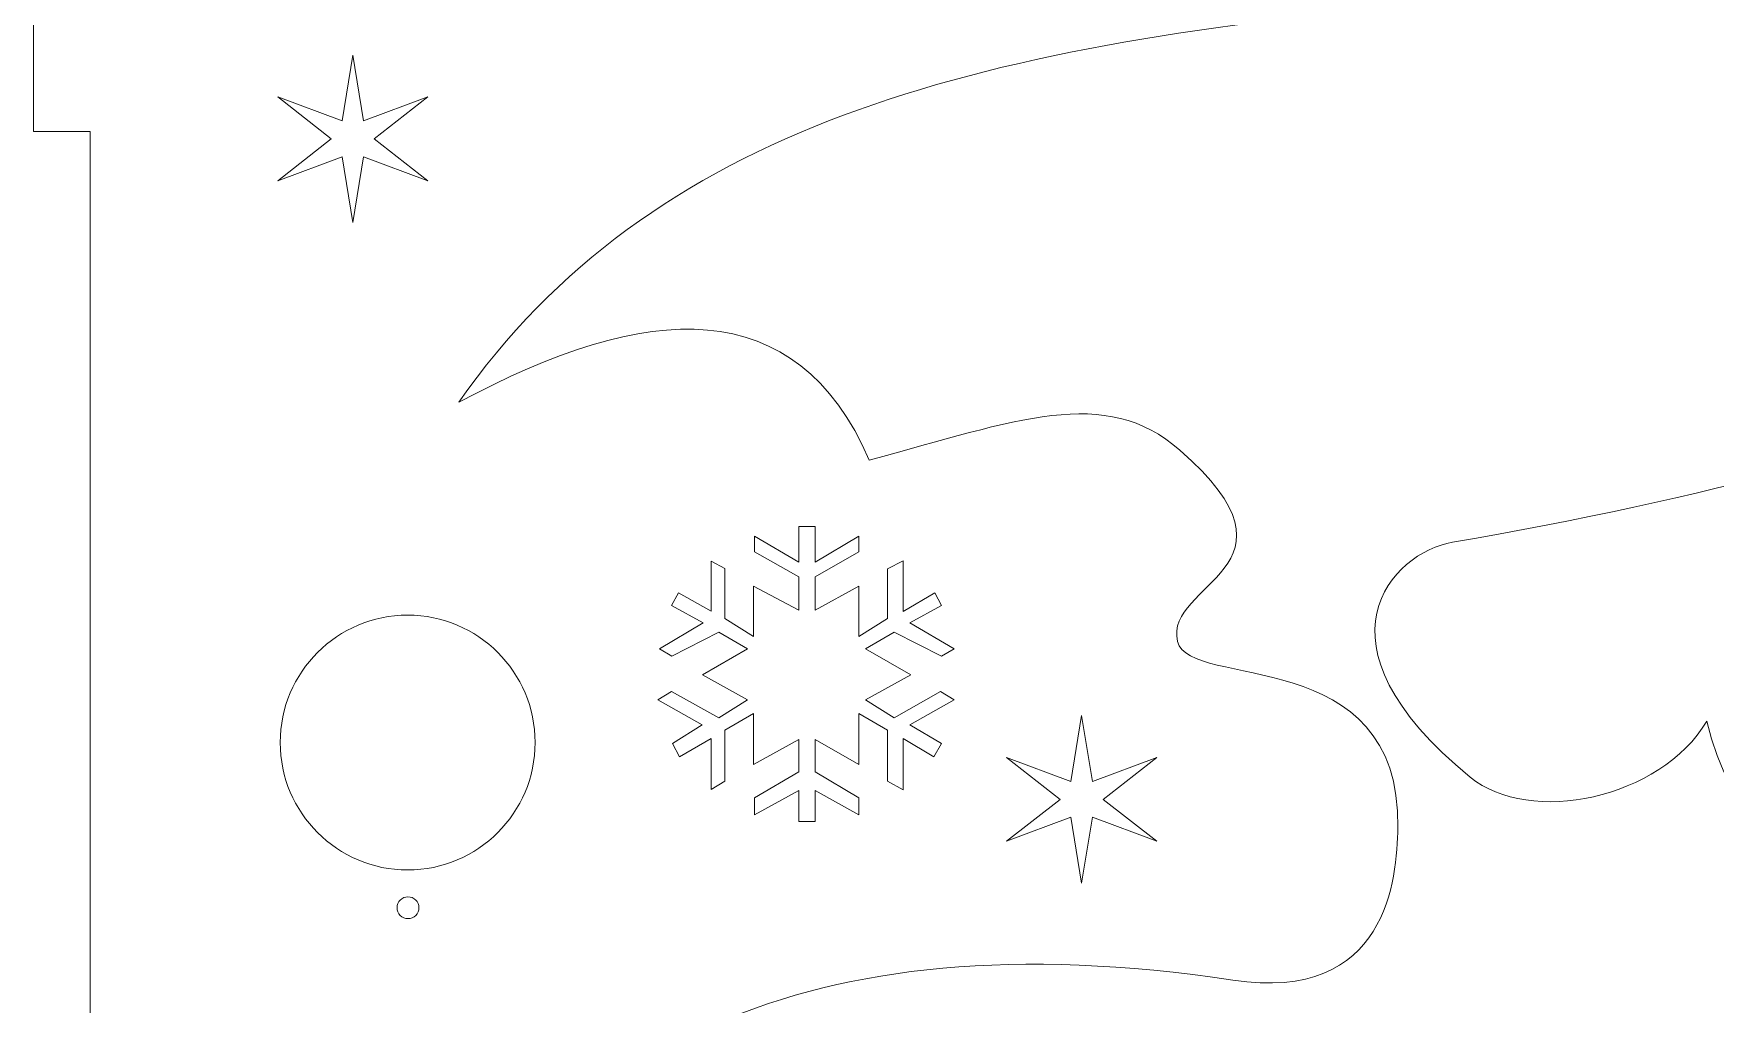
# Model space of a CAD drawing. Header units: centimetres. Extents: x -35.5 to 35.5, y -33.3 to 33.3.
# Drawn here: x -35.49 to -17.6, y 12.66 to 22.99 of the extents above; entities that cross this region are included whole.
import ezdxf

# ---------------------------------------------------------------- set-up
doc = ezdxf.new("R2010")
doc.units = ezdxf.units.CM
doc.header["$MEASUREMENT"] = 0
doc.layers.add('layer 1', color=7, linetype='Continuous')

msp = doc.modelspace()

# ---------------------------------------------------------------- linework, layer by layer
at = {"layer": 'layer 1', "lineweight": 9}
for points, knots in [([(-8.69996, 33.31105), (-9.57356, 33.23839), (-9.96072, 31.7148), (-12.21695, 30.66062), (-12.21695, 30.66062), (-13.72452, 29.95626), (-12.08477, 29.63667), (-11.72849, 29.60692), (-11.72849, 29.60692), (-11.51468, 29.13203), (-13.69064, 28.39256), (-14.57783, 27.45679), (-14.57783, 27.45679), (-15.3133, 26.68103), (-13.2985, 26.4383), (-11.37855, 27.23489), (-11.37855, 27.23489), (-12.06178, 26.28279), (-13.6937, 25.3876), (-16.85781, 24.34451), (-16.85781, 24.34451), (-17.7408, 24.05342), (-17.64141, 23.4406), (-17.26465, 23.10604), (-17.26465, 23.10604), (-16.64942, 22.55975), (-15.63923, 23.19879), (-15.51834, 23.06344), (-15.51834, 23.06344), (-15.36679, 22.89377), (-16.26437, 22.00707), (-15.51834, 21.62882), (-15.51834, 21.62882), (-14.97629, 21.35398), (-14.39222, 21.66757), (-13.86027, 22.13812), (-13.86027, 22.13812), (-13.78771, 21.6329), (-13.57903, 21.33942), (-13.26817, 21.20495), (-13.26817, 21.20495), (-12.86534, 21.03068), (-12.29083, 21.12337), (-11.61854, 21.3682), (-11.61854, 21.3682), (-12.05392, 19.90109), (-14.9346, 18.52488), (-20.39752, 17.57824), (-20.39752, 17.57824), (-21.03886, 17.4671), (-21.96695, 16.51546), (-20.2111, 15.08079), (-20.2111, 15.08079), (-19.57587, 14.56177), (-18.18689, 14.84742), (-17.69425, 15.67707), (-17.69425, 15.67707), (-17.24301, 13.62761), (-14.68004, 13.02159), (-12.64697, 14.35763), (-12.64697, 14.35763), (-13.99976, 11.91087), (-16.53834, 10.3979), (-21.15041, 11.09197), (-21.15041, 11.09197), (-22.79702, 11.33977), (-22.89712, 10.00709), (-22.9055, 9.46937), (-22.9055, 9.46937), (-22.93641, 7.48972), (-20.68618, 8.01312), (-20.56264, 7.48916), (-20.56264, 7.48916), (-20.41535, 6.86454), (-22.02846, 6.7159), (-20.58888, 5.45652), (-20.58888, 5.45652), (-19.78914, 4.75688), (-18.85519, 5.14032), (-17.28526, 5.56123), (-17.28526, 5.56123), (-16.50813, 3.77522), (-14.92701, 3.86512), (-12.92067, 4.94715), (-12.92067, 4.94715), (-14.96243, 2.01689), (-18.40334, 1.14219), (-23.06791, 0.73301), (-23.06791, 0.73301), (-25.49288, 0.5203), (-26.00866, -0.56034), (-25.48154, -1.68145), (-25.48154, -1.68145), (-24.98863, -2.72975), (-23.33723, -1.96245), (-22.81707, -2.89521), (-22.81707, -2.89521), (-22.47776, -3.50367), (-24.09401, -3.89054), (-23.00601, -5.02016), (-23.00601, -5.02016), (-22.49845, -5.54715), (-21.3276, -5.95057), (-19.02639, -5.02531), (-19.02639, -5.02531), (-17.77078, -7.03432), (-16.07257, -7.03833), (-14.04312, -5.5423), (-14.04312, -5.5423), (-12.88653, -6.70755), (-11.62595, -6.64552), (-10.24177, -5.12508), (-10.24177, -5.12508), (-10.24177, -5.12508), (-10.53621, -7.46833), (-10.53621, -7.46833), (-10.53621, -7.46833), (-10.53621, -7.46833), (-10.24177, -7.46833), (-10.24177, -7.46833), (-10.24177, -7.46833), (-10.24177, -7.46833), (-10.24177, -8.80556), (-10.24177, -8.80556), (-10.24177, -8.80556), (-10.24177, -8.80556), (-8.69996, -8.80556), (-8.69996, -8.80556), (-8.69996, -8.80556), (-8.69996, -8.80556), (-7.15815, -8.80556), (-7.15815, -8.80556), (-7.15815, -8.80556), (-7.15815, -8.80556), (-7.15815, -7.46833), (-7.15815, -7.46833), (-7.15815, -7.46833), (-7.15815, -7.46833), (-6.86371, -7.46833), (-6.86371, -7.46833), (-6.86371, -7.46833), (-6.86371, -7.46833), (-7.15815, -5.12508), (-7.15815, -5.12508), (-7.15815, -5.12508), (-5.77397, -6.64552), (-4.51339, -6.70755), (-3.35681, -5.5423), (-3.35681, -5.5423), (-1.32735, -7.03833), (0.37086, -7.03432), (1.62646, -5.02531), (1.62646, -5.02531), (3.92768, -5.95057), (5.09853, -5.54715), (5.60609, -5.02016), (5.60609, -5.02016), (6.69408, -3.89054), (5.07784, -3.50367), (5.41715, -2.89521), (5.41715, -2.89521), (5.93731, -1.96245), (7.5887, -2.72975), (8.08161, -1.68145), (8.08161, -1.68145), (8.60874, -0.56034), (8.09295, 0.5203), (5.66799, 0.73301), (5.66799, 0.73301), (1.00341, 1.14219), (-2.43749, 2.01689), (-4.47925, 4.94715), (-4.47925, 4.94715), (-2.47291, 3.86512), (-0.89179, 3.77522), (-0.11466, 5.56123), (-0.11466, 5.56123), (1.45527, 5.14032), (2.38922, 4.75688), (3.18896, 5.45652), (3.18896, 5.45652), (4.62854, 6.7159), (3.01543, 6.86454), (3.16272, 7.48916), (3.16272, 7.48916), (3.28626, 8.01312), (5.53649, 7.48972), (5.50558, 9.46937), (5.50558, 9.46937), (5.4972, 10.00709), (5.3971, 11.33977), (3.75048, 11.09197), (3.75048, 11.09197), (-0.86158, 10.3979), (-3.40016, 11.91087), (-4.75295, 14.35763), (-4.75295, 14.35763), (-2.71988, 13.02159), (-0.15691, 13.62761), (0.29433, 15.67707), (0.29433, 15.67707), (0.78697, 14.84742), (2.17595, 14.56177), (2.81117, 15.08079), (2.81117, 15.08079), (4.56703, 16.51546), (3.63894, 17.4671), (2.9976, 17.57824), (2.9976, 17.57824), (-2.46532, 18.52488), (-5.346, 19.90109), (-5.78139, 21.3682), (-5.78139, 21.3682), (-5.1091, 21.12337), (-4.53459, 21.03068), (-4.13175, 21.20495), (-4.13175, 21.20495), (-3.8209, 21.33942), (-3.61221, 21.6329), (-3.53965, 22.13812), (-3.53965, 22.13812), (-3.0077, 21.66757), (-2.42363, 21.35398), (-1.88158, 21.62882), (-1.88158, 21.62882), (-1.13555, 22.00707), (-2.03313, 22.89377), (-1.88158, 23.06344), (-1.88158, 23.06344), (-1.76069, 23.19879), (-0.7505, 22.55975), (-0.13527, 23.10604), (-0.13527, 23.10604), (0.24149, 23.4406), (0.34088, 24.05342), (-0.54211, 24.34451), (-0.54211, 24.34451), (-3.70622, 25.3876), (-5.33814, 26.28279), (-6.02137, 27.23489), (-6.02137, 27.23489), (-4.10143, 26.4383), (-2.08663, 26.68103), (-2.82209, 27.45679), (-2.82209, 27.45679), (-3.70928, 28.39256), (-5.88525, 29.13203), (-5.67143, 29.60692), (-5.67143, 29.60692), (-5.31515, 29.63667), (-3.67541, 29.95626), (-5.18297, 30.66062), (-5.18297, 30.66062), (-7.43921, 31.7148), (-7.82636, 33.23839), (-8.69996, 33.31105)], [0, 0, 0, 0, 0.01538462, 0.01538462, 0.01538462, 0.01538462, 0.03076923, 0.03076923, 0.03076923, 0.03076923, 0.04615385, 0.04615385, 0.04615385, 0.04615385, 0.06153846, 0.06153846, 0.06153846, 0.06153846, 0.07692308, 0.07692308, 0.07692308, 0.07692308, 0.09230769, 0.09230769, 0.09230769, 0.09230769, 0.10769231, 0.10769231, 0.10769231, 0.10769231, 0.12307692, 0.12307692, 0.12307692, 0.12307692, 0.13846154, 0.13846154, 0.13846154, 0.13846154, 0.15384615, 0.15384615, 0.15384615, 0.15384615, 0.16923077, 0.16923077, 0.16923077, 0.16923077, 0.18461538, 0.18461538, 0.18461538, 0.18461538, 0.2, 0.2, 0.2, 0.2, 0.21538462, 0.21538462, 0.21538462, 0.21538462, 0.23076923, 0.23076923, 0.23076923, 0.23076923, 0.24615385, 0.24615385, 0.24615385, 0.24615385, 0.26153846, 0.26153846, 0.26153846, 0.26153846, 0.27692308, 0.27692308, 0.27692308, 0.27692308, 0.29230769, 0.29230769, 0.29230769, 0.29230769, 0.30769231, 0.30769231, 0.30769231, 0.30769231, 0.32307692, 0.32307692, 0.32307692, 0.32307692, 0.33846154, 0.33846154, 0.33846154, 0.33846154, 0.35384615, 0.35384615, 0.35384615, 0.35384615, 0.36923077, 0.36923077, 0.36923077, 0.36923077, 0.38461538, 0.38461538, 0.38461538, 0.38461538, 0.4, 0.4, 0.4, 0.4, 0.41538462, 0.41538462, 0.41538462, 0.41538462, 0.43076923, 0.43076923, 0.43076923, 0.43076923, 0.44615385, 0.44615385, 0.44615385, 0.44615385, 0.46153846, 0.46153846, 0.46153846, 0.46153846, 0.47692308, 0.47692308, 0.47692308, 0.47692308, 0.49230769, 0.49230769, 0.49230769, 0.49230769, 0.50769231, 0.50769231, 0.50769231, 0.50769231, 0.52307692, 0.52307692, 0.52307692, 0.52307692, 0.53846154, 0.53846154, 0.53846154, 0.53846154, 0.55384615, 0.55384615, 0.55384615, 0.55384615, 0.56923077, 0.56923077, 0.56923077, 0.56923077, 0.58461538, 0.58461538, 0.58461538, 0.58461538, 0.6, 0.6, 0.6, 0.6, 0.61538462, 0.61538462, 0.61538462, 0.61538462, 0.63076923, 0.63076923, 0.63076923, 0.63076923, 0.64615385, 0.64615385, 0.64615385, 0.64615385, 0.66153846, 0.66153846, 0.66153846, 0.66153846, 0.67692308, 0.67692308, 0.67692308, 0.67692308, 0.69230769, 0.69230769, 0.69230769, 0.69230769, 0.70769231, 0.70769231, 0.70769231, 0.70769231, 0.72307692, 0.72307692, 0.72307692, 0.72307692, 0.73846154, 0.73846154, 0.73846154, 0.73846154, 0.75384615, 0.75384615, 0.75384615, 0.75384615, 0.76923077, 0.76923077, 0.76923077, 0.76923077, 0.78461538, 0.78461538, 0.78461538, 0.78461538, 0.8, 0.8, 0.8, 0.8, 0.81538462, 0.81538462, 0.81538462, 0.81538462, 0.83076923, 0.83076923, 0.83076923, 0.83076923, 0.84615385, 0.84615385, 0.84615385, 0.84615385, 0.86153846, 0.86153846, 0.86153846, 0.86153846, 0.87692308, 0.87692308, 0.87692308, 0.87692308, 0.89230769, 0.89230769, 0.89230769, 0.89230769, 0.90769231, 0.90769231, 0.90769231, 0.90769231, 0.92307692, 0.92307692, 0.92307692, 0.92307692, 0.93846154, 0.93846154, 0.93846154, 0.93846154, 0.95384615, 0.95384615, 0.95384615, 0.95384615, 0.96923077, 0.96923077, 0.96923077, 0.96923077, 1, 1, 1, 1]), ([(-34.88444, -9.2095), (-34.88444, -9.2095), (-34.8853, -9.0707), (-34.8853, -9.0707), (-34.8853, -9.0707), (-34.8853, -9.0707), (-34.8853, -5.14947), (-34.8853, -5.14947), (-34.8853, -5.14947), (-34.8853, -5.14947), (-35.4853, -5.14947), (-35.4853, -5.14947), (-35.4853, -5.14947), (-35.4853, -5.14947), (-35.4853, -3.98818), (-35.4853, -3.98818), (-35.4853, -3.98818), (-35.4853, -3.98818), (-34.8853, -3.98818), (-34.8853, -3.98818), (-34.8853, -3.98818), (-34.8853, -3.98818), (-34.8853, 8.39892), (-34.8853, 8.39892), (-34.8853, 8.39892), (-34.8853, 8.39892), (-35.4853, 8.39892), (-35.4853, 8.39892), (-35.4853, 8.39892), (-35.4853, 8.39892), (-35.4853, 9.56021), (-35.4853, 9.56021), (-35.4853, 9.56021), (-35.4853, 9.56021), (-34.8853, 9.56021), (-34.8853, 9.56021), (-34.8853, 9.56021), (-34.8853, 9.56021), (-34.8853, 21.9473), (-34.8853, 21.9473), (-34.8853, 21.9473), (-34.8853, 21.9473), (-35.4853, 21.9473), (-35.4853, 21.9473), (-35.4853, 21.9473), (-35.4853, 21.9473), (-35.4853, 23.10859), (-35.4853, 23.10859), (-35.4853, 23.10859), (-35.4853, 23.10859), (-34.8853, 23.10859), (-34.8853, 23.10859), (-34.8853, 23.10859), (-34.8853, 23.10859), (-34.8853, 32.81982), (-34.8853, 32.81982)], [0, 0, 0, 0, 0.06666667, 0.06666667, 0.06666667, 0.06666667, 0.13333333, 0.13333333, 0.13333333, 0.13333333, 0.2, 0.2, 0.2, 0.2, 0.26666667, 0.26666667, 0.26666667, 0.26666667, 0.33333333, 0.33333333, 0.33333333, 0.33333333, 0.4, 0.4, 0.4, 0.4, 0.46666667, 0.46666667, 0.46666667, 0.46666667, 0.53333333, 0.53333333, 0.53333333, 0.53333333, 0.6, 0.6, 0.6, 0.6, 0.66666667, 0.66666667, 0.66666667, 0.66666667, 0.73333333, 0.73333333, 0.73333333, 0.73333333, 0.8, 0.8, 0.8, 0.8, 0.86666667, 0.86666667, 0.86666667, 0.86666667, 1, 1, 1, 1]), ([(-34.8853, 32.81982), (-34.8853, 32.81982), (-33.64349, 32.81982), (-33.64349, 32.81982), (-33.64349, 32.81982), (-33.64349, 32.81982), (-33.64349, 31.4826), (-33.64349, 31.4826), (-33.64349, 31.4826), (-33.64349, 31.4826), (-33.34904, 31.4826), (-33.34904, 31.4826), (-33.34904, 31.4826), (-33.34904, 31.4826), (-33.64349, 29.13935), (-33.64349, 29.13935), (-33.64349, 29.13935), (-32.25931, 30.65978), (-30.99873, 30.72182), (-29.84214, 29.55656), (-29.84214, 29.55656), (-27.81269, 31.05259), (-26.11448, 31.04858), (-24.85887, 29.03957), (-24.85887, 29.03957), (-22.55766, 29.96483), (-21.38681, 29.56142), (-20.87924, 29.03442), (-20.87924, 29.03442), (-19.79125, 27.9048), (-21.4075, 27.51793), (-21.06819, 26.90948), (-21.06819, 26.90948), (-20.54803, 25.97671), (-18.89663, 26.74401), (-18.40372, 25.69571), (-18.40372, 25.69571), (-17.87659, 24.5746), (-18.39238, 23.49397), (-20.81735, 23.28126), (-20.81735, 23.28126), (-25.48192, 22.87208), (-28.92283, 21.99737), (-30.96459, 19.06711), (-30.96459, 19.06711), (-28.95824, 20.14914), (-27.37713, 20.23904), (-26.59999, 18.45304), (-26.59999, 18.45304), (-25.03006, 18.87395), (-24.09612, 19.25739), (-23.29637, 18.55775), (-23.29637, 18.55775), (-21.8568, 17.29837), (-23.46991, 17.14972), (-23.32262, 16.5251), (-23.32262, 16.5251), (-23.19908, 16.00115), (-20.94884, 16.52454), (-20.97975, 14.54489), (-20.97975, 14.54489), (-20.98814, 14.00717), (-21.08824, 12.6745), (-22.73485, 12.9223), (-22.73485, 12.9223), (-27.34692, 13.61636), (-29.8855, 12.10339), (-31.23828, 9.65663), (-31.23828, 9.65663), (-29.20521, 10.99268), (-26.64224, 10.38666), (-26.19101, 8.33719), (-26.19101, 8.33719), (-25.69837, 9.16684), (-24.30939, 9.4525), (-23.67416, 8.93348), (-23.67416, 8.93348), (-21.91831, 7.4988), (-22.84639, 6.54716), (-23.48774, 6.43603), (-23.48774, 6.43603), (-28.95066, 5.48938), (-31.83134, 4.11317), (-32.26672, 2.64606), (-32.26672, 2.64606), (-31.59443, 2.8909), (-31.01992, 2.98359), (-30.61709, 2.80932), (-30.61709, 2.80932), (-30.30623, 2.67484), (-30.09755, 2.38136), (-30.02499, 1.87614), (-30.02499, 1.87614), (-29.49304, 2.3467), (-28.90897, 2.66028), (-28.36692, 2.38544), (-28.36692, 2.38544), (-27.62088, 2.00719), (-28.51846, 1.12049), (-28.36692, 0.95083), (-28.36692, 0.95083), (-28.24603, 0.81548), (-27.23584, 1.45452), (-26.62061, 0.90823), (-26.62061, 0.90823), (-26.24384, 0.57366), (-26.14446, -0.03915), (-27.02744, -0.33025), (-27.02744, -0.33025), (-30.19155, -1.37334), (-31.82348, -2.26852), (-32.5067, -3.22063), (-32.5067, -3.22063), (-30.58676, -2.42404), (-28.57196, -2.66677), (-29.30743, -3.44253), (-29.30743, -3.44253), (-30.19461, -4.3783), (-32.37058, -5.11777), (-32.15677, -5.59266), (-32.15677, -5.59266), (-31.80048, -5.62241), (-30.16078, -5.94199), (-31.66831, -6.64635), (-31.66831, -6.64635), (-33.65086, -7.57264), (-34.19104, -8.86167), (-34.88541, -9.20998)], [0, 0, 0, 0, 0.03030303, 0.03030303, 0.03030303, 0.03030303, 0.06060606, 0.06060606, 0.06060606, 0.06060606, 0.09090909, 0.09090909, 0.09090909, 0.09090909, 0.12121212, 0.12121212, 0.12121212, 0.12121212, 0.15151515, 0.15151515, 0.15151515, 0.15151515, 0.18181818, 0.18181818, 0.18181818, 0.18181818, 0.21212121, 0.21212121, 0.21212121, 0.21212121, 0.24242424, 0.24242424, 0.24242424, 0.24242424, 0.27272727, 0.27272727, 0.27272727, 0.27272727, 0.3030303, 0.3030303, 0.3030303, 0.3030303, 0.33333333, 0.33333333, 0.33333333, 0.33333333, 0.36363636, 0.36363636, 0.36363636, 0.36363636, 0.39393939, 0.39393939, 0.39393939, 0.39393939, 0.42424242, 0.42424242, 0.42424242, 0.42424242, 0.45454545, 0.45454545, 0.45454545, 0.45454545, 0.48484848, 0.48484848, 0.48484848, 0.48484848, 0.51515152, 0.51515152, 0.51515152, 0.51515152, 0.54545455, 0.54545455, 0.54545455, 0.54545455, 0.57575758, 0.57575758, 0.57575758, 0.57575758, 0.60606061, 0.60606061, 0.60606061, 0.60606061, 0.63636364, 0.63636364, 0.63636364, 0.63636364, 0.66666667, 0.66666667, 0.66666667, 0.66666667, 0.6969697, 0.6969697, 0.6969697, 0.6969697, 0.72727273, 0.72727273, 0.72727273, 0.72727273, 0.75757576, 0.75757576, 0.75757576, 0.75757576, 0.78787879, 0.78787879, 0.78787879, 0.78787879, 0.81818182, 0.81818182, 0.81818182, 0.81818182, 0.84848485, 0.84848485, 0.84848485, 0.84848485, 0.87878788, 0.87878788, 0.87878788, 0.87878788, 0.90909091, 0.90909091, 0.90909091, 0.90909091, 0.93939394, 0.93939394, 0.93939394, 0.93939394, 1, 1, 1, 1]), ([(-32.09206, 20.97784), (-32.09206, 20.97784), (-32.20604, 21.67808), (-32.20604, 21.67808), (-32.20604, 21.67808), (-32.20604, 21.67808), (-32.89034, 21.42339), (-32.89034, 21.42339), (-32.89034, 21.42339), (-32.89034, 21.42339), (-32.32003, 21.86891), (-32.32003, 21.86891), (-32.32003, 21.86891), (-32.32003, 21.86891), (-32.89034, 22.31444), (-32.89034, 22.31444), (-32.89034, 22.31444), (-32.89034, 22.31444), (-32.20604, 22.05975), (-32.20604, 22.05975), (-32.20604, 22.05975), (-32.20604, 22.05975), (-32.09206, 22.75999), (-32.09206, 22.75999), (-32.09206, 22.75999), (-32.09206, 22.75999), (-31.97808, 22.05975), (-31.97808, 22.05975), (-31.97808, 22.05975), (-31.97808, 22.05975), (-31.29379, 22.31444), (-31.29379, 22.31444), (-31.29379, 22.31444), (-31.29379, 22.31444), (-31.8641, 21.86891), (-31.8641, 21.86891), (-31.8641, 21.86891), (-31.8641, 21.86891), (-31.29379, 21.42339), (-31.29379, 21.42339), (-31.29379, 21.42339), (-31.29379, 21.42339), (-31.97808, 21.67808), (-31.97808, 21.67808), (-31.97808, 21.67808), (-31.97808, 21.67808), (-32.09206, 20.97784), (-32.09206, 20.97784)], [0, 0, 0, 0, 0.07692308, 0.07692308, 0.07692308, 0.07692308, 0.15384615, 0.15384615, 0.15384615, 0.15384615, 0.23076923, 0.23076923, 0.23076923, 0.23076923, 0.30769231, 0.30769231, 0.30769231, 0.30769231, 0.38461538, 0.38461538, 0.38461538, 0.38461538, 0.46153846, 0.46153846, 0.46153846, 0.46153846, 0.53846154, 0.53846154, 0.53846154, 0.53846154, 0.61538462, 0.61538462, 0.61538462, 0.61538462, 0.69230769, 0.69230769, 0.69230769, 0.69230769, 0.76923077, 0.76923077, 0.76923077, 0.76923077, 0.84615385, 0.84615385, 0.84615385, 0.84615385, 1, 1, 1, 1]), ([(-27.17381, 14.60934), (-27.17381, 14.60934), (-27.17381, 14.93779), (-27.17381, 14.93779), (-27.17381, 14.93779), (-27.17381, 14.93779), (-26.71252, 14.68155), (-26.71252, 14.68155), (-26.71252, 14.68155), (-26.71252, 14.68155), (-26.71252, 14.85975), (-26.71252, 14.85975), (-26.71252, 14.85975), (-26.71252, 14.85975), (-27.17381, 15.13655), (-27.17381, 15.13655), (-27.17381, 15.13655), (-27.17381, 15.13655), (-27.17381, 15.48213), (-27.17381, 15.48213), (-27.17381, 15.48213), (-27.17381, 15.48213), (-26.71252, 15.21561), (-26.71252, 15.21561), (-26.71252, 15.21561), (-26.71252, 15.21561), (-26.71252, 15.75915), (-26.71252, 15.75915), (-26.71252, 15.75915), (-26.71252, 15.75915), (-26.4066, 15.5807), (-26.4066, 15.5807), (-26.4066, 15.5807), (-26.4066, 15.5807), (-26.4066, 15.03797), (-26.4066, 15.03797), (-26.4066, 15.03797), (-26.4066, 15.03797), (-26.24094, 14.94762), (-26.24094, 14.94762), (-26.24094, 14.94762), (-26.24094, 14.94762), (-26.24094, 15.49337), (-26.24094, 15.49337), (-26.24094, 15.49337), (-26.24094, 15.49337), (-25.91415, 15.29729), (-25.91415, 15.29729), (-25.91415, 15.29729), (-25.91415, 15.29729), (-25.83163, 15.43988), (-25.83163, 15.43988), (-25.83163, 15.43988), (-25.83163, 15.43988), (-26.16873, 15.63563), (-26.16873, 15.63563), (-26.16873, 15.63563), (-26.16873, 15.63563), (-25.69643, 15.90257), (-25.69643, 15.90257), (-25.69643, 15.90257), (-25.69643, 15.90257), (-25.84246, 15.99019), (-25.84246, 15.99019), (-25.84246, 15.99019), (-25.84246, 15.99019), (-26.33485, 15.71322), (-26.33485, 15.71322), (-26.33485, 15.71322), (-26.33485, 15.71322), (-26.63905, 15.90339), (-26.63905, 15.90339), (-26.63905, 15.90339), (-26.63905, 15.90339), (-26.15921, 16.16882), (-26.15921, 16.16882), (-26.15921, 16.16882), (-26.15921, 16.16882), (-26.63981, 16.44495), (-26.63981, 16.44495), (-26.63981, 16.44495), (-26.63981, 16.44495), (-26.33501, 16.62271), (-26.33501, 16.62271), (-26.33501, 16.62271), (-26.33501, 16.62271), (-25.83261, 16.36639), (-25.83261, 16.36639), (-25.83261, 16.36639), (-25.83261, 16.36639), (-25.69637, 16.44532), (-25.69637, 16.44532), (-25.69637, 16.44532), (-25.69637, 16.44532), (-26.16915, 16.72279), (-26.16915, 16.72279), (-26.16915, 16.72279), (-26.16915, 16.72279), (-25.83151, 16.90792), (-25.83151, 16.90792), (-25.83151, 16.90792), (-25.83151, 16.90792), (-25.90457, 17.03946), (-25.90457, 17.03946), (-25.90457, 17.03946), (-25.90457, 17.03946), (-26.24094, 16.84415), (-26.24094, 16.84415), (-26.24094, 16.84415), (-26.24094, 16.84415), (-26.24094, 17.38078), (-26.24094, 17.38078), (-26.24094, 17.38078), (-26.24094, 17.38078), (-26.4066, 17.29794), (-26.4066, 17.29794), (-26.4066, 17.29794), (-26.4066, 17.29794), (-26.4066, 16.76682), (-26.4066, 16.76682), (-26.4066, 16.76682), (-26.4066, 16.76682), (-26.71252, 16.57562), (-26.71252, 16.57562), (-26.71252, 16.57562), (-26.71252, 16.57562), (-26.71252, 17.11181), (-26.71252, 17.11181), (-26.71252, 17.11181), (-26.71252, 17.11181), (-27.17381, 16.85553), (-27.17381, 16.85553), (-27.17381, 16.85553), (-27.17381, 16.85553), (-27.17381, 17.21071), (-27.17381, 17.21071), (-27.17381, 17.21071), (-27.17381, 17.21071), (-26.71252, 17.47722), (-26.71252, 17.47722), (-26.71252, 17.47722), (-26.71252, 17.47722), (-26.71252, 17.64286), (-26.71252, 17.64286), (-26.71252, 17.64286), (-26.71252, 17.64286), (-27.17381, 17.36611), (-27.17381, 17.36611), (-27.17381, 17.36611), (-27.17381, 17.36611), (-27.17381, 17.74782), (-27.17381, 17.74782), (-27.17381, 17.74782), (-27.17381, 17.74782), (-27.3497, 17.74782), (-27.3497, 17.74782), (-27.3497, 17.74782), (-27.3497, 17.74782), (-27.3497, 17.36671), (-27.3497, 17.36671), (-27.3497, 17.36671), (-27.3497, 17.36671), (-27.82126, 17.64346), (-27.82126, 17.64346), (-27.82126, 17.64346), (-27.82126, 17.64346), (-27.82126, 17.47742), (-27.82126, 17.47742), (-27.82126, 17.47742), (-27.82126, 17.47742), (-27.3497, 17.2109), (-27.3497, 17.2109), (-27.3497, 17.2109), (-27.3497, 17.2109), (-27.3497, 16.85657), (-27.3497, 16.85657), (-27.3497, 16.85657), (-27.3497, 16.85657), (-27.8315, 17.11285), (-27.8315, 17.11285), (-27.8315, 17.11285), (-27.8315, 17.11285), (-27.8315, 16.57562), (-27.8315, 16.57562), (-27.8315, 16.57562), (-27.8315, 16.57562), (-28.13741, 16.76682), (-28.13741, 16.76682), (-28.13741, 16.76682), (-28.13741, 16.76682), (-28.13741, 17.29875), (-28.13741, 17.29875), (-28.13741, 17.29875), (-28.13741, 17.29875), (-28.28257, 17.37859), (-28.28257, 17.37859), (-28.28257, 17.37859), (-28.28257, 17.37859), (-28.28257, 16.84496), (-28.28257, 16.84496), (-28.28257, 16.84496), (-28.28257, 16.84496), (-28.62898, 17.03984), (-28.62898, 17.03984), (-28.62898, 17.03984), (-28.62898, 17.03984), (-28.70228, 16.90792), (-28.70228, 16.90792), (-28.70228, 16.90792), (-28.70228, 16.90792), (-28.3651, 16.72306), (-28.3651, 16.72306), (-28.3651, 16.72306), (-28.3651, 16.72306), (-28.82878, 16.4449), (-28.82878, 16.4449), (-28.82878, 16.4449), (-28.82878, 16.4449), (-28.70071, 16.36661), (-28.70071, 16.36661), (-28.70071, 16.36661), (-28.70071, 16.36661), (-28.19878, 16.62271), (-28.19878, 16.62271), (-28.19878, 16.62271), (-28.19878, 16.62271), (-27.89394, 16.44495), (-27.89394, 16.44495), (-27.89394, 16.44495), (-27.89394, 16.44495), (-28.37456, 16.16882), (-28.37456, 16.16882), (-28.37456, 16.16882), (-28.37456, 16.16882), (-27.8947, 15.90339), (-27.8947, 15.90339), (-27.8947, 15.90339), (-27.8947, 15.90339), (-28.19878, 15.71332), (-28.19878, 15.71332), (-28.19878, 15.71332), (-28.19878, 15.71332), (-28.70141, 15.99029), (-28.70141, 15.99029), (-28.70141, 15.99029), (-28.70141, 15.99029), (-28.84757, 15.90257), (-28.84757, 15.90257), (-28.84757, 15.90257), (-28.84757, 15.90257), (-28.37681, 15.63646), (-28.37681, 15.63646), (-28.37681, 15.63646), (-28.37681, 15.63646), (-28.69332, 15.44003), (-28.69332, 15.44003), (-28.69332, 15.44003), (-28.69332, 15.44003), (-28.61834, 15.29754), (-28.61834, 15.29754), (-28.61834, 15.29754), (-28.61834, 15.29754), (-28.28257, 15.4925), (-28.28257, 15.4925), (-28.28257, 15.4925), (-28.28257, 15.4925), (-28.28257, 14.95006), (-28.28257, 14.95006), (-28.28257, 14.95006), (-28.28257, 14.95006), (-28.13741, 15.03712), (-28.13741, 15.03712), (-28.13741, 15.03712), (-28.13741, 15.03712), (-28.13741, 15.5807), (-28.13741, 15.5807), (-28.13741, 15.5807), (-28.13741, 15.5807), (-27.8315, 15.75915), (-27.8315, 15.75915), (-27.8315, 15.75915), (-27.8315, 15.75915), (-27.8315, 15.21449), (-27.8315, 15.21449), (-27.8315, 15.21449), (-27.8315, 15.21449), (-27.3497, 15.48102), (-27.3497, 15.48102), (-27.3497, 15.48102), (-27.3497, 15.48102), (-27.3497, 15.13633), (-27.3497, 15.13633), (-27.3497, 15.13633), (-27.3497, 15.13633), (-27.82126, 14.85954), (-27.82126, 14.85954), (-27.82126, 14.85954), (-27.82126, 14.85954), (-27.82126, 14.68103), (-27.82126, 14.68103), (-27.82126, 14.68103), (-27.82126, 14.68103), (-27.3497, 14.93729), (-27.3497, 14.93729), (-27.3497, 14.93729), (-27.3497, 14.93729), (-27.3497, 14.60934), (-27.3497, 14.60934), (-27.3497, 14.60934), (-27.3497, 14.60934), (-27.17381, 14.60934), (-27.17381, 14.60934)], [0, 0, 0, 0, 0.01265823, 0.01265823, 0.01265823, 0.01265823, 0.02531646, 0.02531646, 0.02531646, 0.02531646, 0.03797468, 0.03797468, 0.03797468, 0.03797468, 0.05063291, 0.05063291, 0.05063291, 0.05063291, 0.06329114, 0.06329114, 0.06329114, 0.06329114, 0.07594937, 0.07594937, 0.07594937, 0.07594937, 0.08860759, 0.08860759, 0.08860759, 0.08860759, 0.10126582, 0.10126582, 0.10126582, 0.10126582, 0.11392405, 0.11392405, 0.11392405, 0.11392405, 0.12658228, 0.12658228, 0.12658228, 0.12658228, 0.13924051, 0.13924051, 0.13924051, 0.13924051, 0.15189873, 0.15189873, 0.15189873, 0.15189873, 0.16455696, 0.16455696, 0.16455696, 0.16455696, 0.17721519, 0.17721519, 0.17721519, 0.17721519, 0.18987342, 0.18987342, 0.18987342, 0.18987342, 0.20253165, 0.20253165, 0.20253165, 0.20253165, 0.21518987, 0.21518987, 0.21518987, 0.21518987, 0.2278481, 0.2278481, 0.2278481, 0.2278481, 0.24050633, 0.24050633, 0.24050633, 0.24050633, 0.25316456, 0.25316456, 0.25316456, 0.25316456, 0.26582278, 0.26582278, 0.26582278, 0.26582278, 0.27848101, 0.27848101, 0.27848101, 0.27848101, 0.29113924, 0.29113924, 0.29113924, 0.29113924, 0.30379747, 0.30379747, 0.30379747, 0.30379747, 0.3164557, 0.3164557, 0.3164557, 0.3164557, 0.32911392, 0.32911392, 0.32911392, 0.32911392, 0.34177215, 0.34177215, 0.34177215, 0.34177215, 0.35443038, 0.35443038, 0.35443038, 0.35443038, 0.36708861, 0.36708861, 0.36708861, 0.36708861, 0.37974684, 0.37974684, 0.37974684, 0.37974684, 0.39240506, 0.39240506, 0.39240506, 0.39240506, 0.40506329, 0.40506329, 0.40506329, 0.40506329, 0.41772152, 0.41772152, 0.41772152, 0.41772152, 0.43037975, 0.43037975, 0.43037975, 0.43037975, 0.44303797, 0.44303797, 0.44303797, 0.44303797, 0.4556962, 0.4556962, 0.4556962, 0.4556962, 0.46835443, 0.46835443, 0.46835443, 0.46835443, 0.48101266, 0.48101266, 0.48101266, 0.48101266, 0.49367089, 0.49367089, 0.49367089, 0.49367089, 0.50632911, 0.50632911, 0.50632911, 0.50632911, 0.51898734, 0.51898734, 0.51898734, 0.51898734, 0.53164557, 0.53164557, 0.53164557, 0.53164557, 0.5443038, 0.5443038, 0.5443038, 0.5443038, 0.55696203, 0.55696203, 0.55696203, 0.55696203, 0.56962025, 0.56962025, 0.56962025, 0.56962025, 0.58227848, 0.58227848, 0.58227848, 0.58227848, 0.59493671, 0.59493671, 0.59493671, 0.59493671, 0.60759494, 0.60759494, 0.60759494, 0.60759494, 0.62025316, 0.62025316, 0.62025316, 0.62025316, 0.63291139, 0.63291139, 0.63291139, 0.63291139, 0.64556962, 0.64556962, 0.64556962, 0.64556962, 0.65822785, 0.65822785, 0.65822785, 0.65822785, 0.67088608, 0.67088608, 0.67088608, 0.67088608, 0.6835443, 0.6835443, 0.6835443, 0.6835443, 0.69620253, 0.69620253, 0.69620253, 0.69620253, 0.70886076, 0.70886076, 0.70886076, 0.70886076, 0.72151899, 0.72151899, 0.72151899, 0.72151899, 0.73417722, 0.73417722, 0.73417722, 0.73417722, 0.74683544, 0.74683544, 0.74683544, 0.74683544, 0.75949367, 0.75949367, 0.75949367, 0.75949367, 0.7721519, 0.7721519, 0.7721519, 0.7721519, 0.78481013, 0.78481013, 0.78481013, 0.78481013, 0.79746835, 0.79746835, 0.79746835, 0.79746835, 0.81012658, 0.81012658, 0.81012658, 0.81012658, 0.82278481, 0.82278481, 0.82278481, 0.82278481, 0.83544304, 0.83544304, 0.83544304, 0.83544304, 0.84810127, 0.84810127, 0.84810127, 0.84810127, 0.86075949, 0.86075949, 0.86075949, 0.86075949, 0.87341772, 0.87341772, 0.87341772, 0.87341772, 0.88607595, 0.88607595, 0.88607595, 0.88607595, 0.89873418, 0.89873418, 0.89873418, 0.89873418, 0.91139241, 0.91139241, 0.91139241, 0.91139241, 0.92405063, 0.92405063, 0.92405063, 0.92405063, 0.93670886, 0.93670886, 0.93670886, 0.93670886, 0.94936709, 0.94936709, 0.94936709, 0.94936709, 0.96202532, 0.96202532, 0.96202532, 0.96202532, 0.97468354, 0.97468354, 0.97468354, 0.97468354, 1, 1, 1, 1]), ([(-31.50815, 14.09435), (-30.75989, 14.09435), (-30.15331, 14.70093), (-30.15331, 15.44919), (-30.15331, 15.44919), (-30.15331, 16.19744), (-30.75989, 16.80402), (-31.50815, 16.80402), (-31.50815, 16.80402), (-32.25641, 16.80402), (-32.86299, 16.19744), (-32.86299, 15.44919), (-32.86299, 15.44919), (-32.86299, 14.70093), (-32.25641, 14.09435), (-31.50815, 14.09435)], [0, 0, 0, 0, 0.2, 0.2, 0.2, 0.2, 0.4, 0.4, 0.4, 0.4, 0.6, 0.6, 0.6, 0.6, 1, 1, 1, 1]), ([(-24.34206, 13.95375), (-24.34206, 13.95375), (-24.45604, 14.65399), (-24.45604, 14.65399), (-24.45604, 14.65399), (-24.45604, 14.65399), (-25.14033, 14.3993), (-25.14033, 14.3993), (-25.14033, 14.3993), (-25.14033, 14.3993), (-24.57002, 14.84483), (-24.57002, 14.84483), (-24.57002, 14.84483), (-24.57002, 14.84483), (-25.14033, 15.29036), (-25.14033, 15.29036), (-25.14033, 15.29036), (-25.14033, 15.29036), (-24.45604, 15.03567), (-24.45604, 15.03567), (-24.45604, 15.03567), (-24.45604, 15.03567), (-24.34206, 15.73591), (-24.34206, 15.73591), (-24.34206, 15.73591), (-24.34206, 15.73591), (-24.22808, 15.03567), (-24.22808, 15.03567), (-24.22808, 15.03567), (-24.22808, 15.03567), (-23.54379, 15.29036), (-23.54379, 15.29036), (-23.54379, 15.29036), (-23.54379, 15.29036), (-24.1141, 14.84483), (-24.1141, 14.84483), (-24.1141, 14.84483), (-24.1141, 14.84483), (-23.54379, 14.3993), (-23.54379, 14.3993), (-23.54379, 14.3993), (-23.54379, 14.3993), (-24.22808, 14.65399), (-24.22808, 14.65399), (-24.22808, 14.65399), (-24.22808, 14.65399), (-24.34206, 13.95375), (-24.34206, 13.95375)], [0, 0, 0, 0, 0.07692308, 0.07692308, 0.07692308, 0.07692308, 0.15384615, 0.15384615, 0.15384615, 0.15384615, 0.23076923, 0.23076923, 0.23076923, 0.23076923, 0.30769231, 0.30769231, 0.30769231, 0.30769231, 0.38461538, 0.38461538, 0.38461538, 0.38461538, 0.46153846, 0.46153846, 0.46153846, 0.46153846, 0.53846154, 0.53846154, 0.53846154, 0.53846154, 0.61538462, 0.61538462, 0.61538462, 0.61538462, 0.69230769, 0.69230769, 0.69230769, 0.69230769, 0.76923077, 0.76923077, 0.76923077, 0.76923077, 0.84615385, 0.84615385, 0.84615385, 0.84615385, 1, 1, 1, 1]), ([(-31.50486, 13.5763), (-31.44074, 13.5763), (-31.38873, 13.6283), (-31.38873, 13.69242), (-31.38873, 13.69242), (-31.38873, 13.75655), (-31.44074, 13.80855), (-31.50486, 13.80855), (-31.50486, 13.80855), (-31.56898, 13.80855), (-31.62099, 13.75655), (-31.62099, 13.69242), (-31.62099, 13.69242), (-31.62099, 13.6283), (-31.56898, 13.5763), (-31.50486, 13.5763)], [0, 0, 0, 0, 0.2, 0.2, 0.2, 0.2, 0.4, 0.4, 0.4, 0.4, 0.6, 0.6, 0.6, 0.6, 1, 1, 1, 1])]:
    msp.add_open_spline(points, degree=3, knots=knots, dxfattribs=at)

doc.saveas('drawing.dxf')
